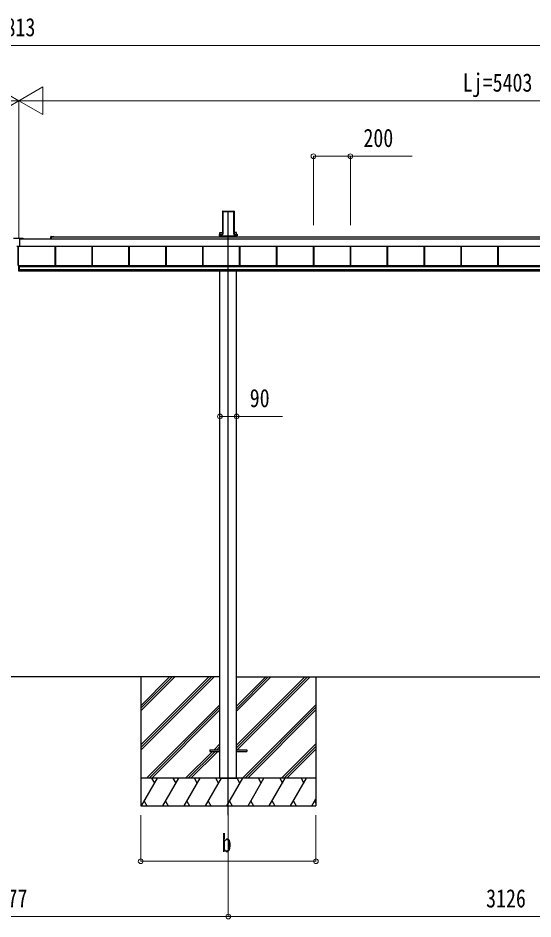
# Model space of a CAD drawing. Units: millimetres, scale not verified. Extents: x -12615 to 12615, y -8910 to 8910.
# Drawn here: x 520 to 3312, y -5851 to -969 of the extents above; entities that cross this region are included whole.
import ezdxf
from ezdxf.enums import TextEntityAlignment as Align

# ---------------------------------------------------------------- set-up
doc = ezdxf.new("R2010")
doc.units = ezdxf.units.MM
doc.header["$LTSCALE"] = 50
for name, color, linetype in [('0-3_YKK_11', 7, 'Continuous'), ('0-4_YKK_12', 2, 'Continuous'), ('0-5_YKK_13', 4, 'Continuous'), ('0-6_YKK_A1', 4, 'Continuous')]:
    doc.layers.add(name, color=color, linetype=linetype)
doc.layers.add('0-7_YKK_D', color=6, linetype='Continuous', lineweight=18)
doc.styles.add('ＭＳ ゴシック', font='')
doc.styles.get('ＭＳ ゴシック').set_extended_font_data('MS Gothic')

msp = doc.modelspace()

# ---------------------------------------------------------------- linework, layer by layer
at = {"layer": '0-3_YKK_11'}
for p, q in [((520.26, -2310.44), (520.26, -2207.63)), ((522.77, -2310.44), (522.77, -2207.63)), ((523.06, -2310.44), (523.06, -2207.63))]:
    msp.add_line(p, q, dxfattribs=at)
at = {"layer": '0-4_YKK_12'}
msp.add_line((1660.06, -5288), (1660.06, -2015.61), dxfattribs=at)
at = {"layer": '0-5_YKK_13'}
for p, q in [((495.06, -2162.63), (548.06, -2162.63)), ((529.06, -2164.63), (529.06, -2207.63)), ((529.06, -2164.63), (548.06, -2164.63)), ((548.06, -2164.63), (548.06, -2162.63)), ((529.06, -2207.63), (514.06, -2207.63))]:
    msp.add_line(p, q, dxfattribs=at)
at = {"layer": '0-6_YKK_A1'}
for p, q in [((1628.81, -2020.96), (1628.81, -2137.63)), ((1629.17, -2015.11), (1628.82, -2020.61)), ((1629.61, -2015.57), (1629.17, -2015.11)), ((1629.67, -2014.64), (1631.71, -2014.64)), ((1629.67, -2014.64), (1630.11, -2015.11)), ((1629.69, -2131.58), (1629.69, -2016.46)), ((1630.19, -2016.13), (1630.19, -2131.26)), ((1632.02, -2014.97), (1631.71, -2014.64)), ((1632.02, -2014.97), (1688.1, -2014.97)), ((1632.56, -2018.11), (1687.56, -2018.11)), ((1632.56, -2139.46), (1632.56, -2018.11)), ((1688.1, -2014.97), (1688.41, -2014.64)), ((1688.41, -2014.64), (1690.45, -2014.64)), ((1689.93, -2131.26), (1689.93, -2016.13)), ((1690.01, -2015.11), (1690.45, -2014.64)), ((1690.43, -2016.46), (1690.43, -2131.58)), ((1690.95, -2015.11), (1690.51, -2015.57)), ((1690.95, -2015.11), (1691.3, -2020.61)), ((1691.31, -2020.96), (1691.31, -2137.63)), ((1612.65, -2148.38), (1612.65, -2141.5)), ((1612.69, -2140.53), (1627.7, -2140.53)), ((1614.65, -2141.58), (1614.65, -2148.38)), ((1628.23, -2141.58), (1614.65, -2141.58)), ((1614.86, -2131.2), (1628.81, -2131.2)), ((1614.86, -2140.53), (1614.86, -2131.2)), ((1628.8, -2137.99), (1628.7, -2139.6)), ((1629.22, -2140.15), (1629.6, -2134.06)), ((1630.1, -2134.09), (1629.72, -2140.18)), ((1690.4, -2140.18), (1690.02, -2134.09)), ((1690.52, -2134.06), (1690.9, -2140.15)), ((1705.26, -2131.2), (1691.31, -2131.2)), ((1691.32, -2137.99), (1691.42, -2139.6)), ((1691.89, -2141.09), (1705.47, -2141.09)), ((1705.47, -2141.58), (1691.89, -2141.58)), ((1692.42, -2140.53), (1707.43, -2140.53)), ((1705.26, -2140.53), (1705.26, -2131.2)), ((1705.47, -2141.09), (1705.47, -2141.58)), ((1705.47, -2148.38), (1705.47, -2141.58)), ((1707.46, -2141.5), (1707.46, -2148.38)), ((548.06, -2164.53), (5921.56, -2164.53)), ((697.56, -2164.53), (697.56, -2154.56)), ((700.06, -2152.06), (707.6, -2152.06)), ((700.06, -2154.56), (5732.31, -2154.56)), ((700.06, -2154.86), (700.06, -2164.53)), ((713.81, -2154.56), (700.36, -2154.56)), ((708.52, -2152.06), (713.81, -2152.06)), ((1612.19, -2148.38), (1612.19, -2148.88)), ((1612.19, -2148.88), (1612.65, -2148.88)), ((1614.65, -2148.38), (1612.65, -2148.38)), ((1614.65, -2148.88), (1612.65, -2148.88)), ((1612.66, -2148.38), (1612.66, -2148.88)), ((1614.65, -2148.38), (1705.47, -2148.38)), ((1614.65, -2148.38), (1614.65, -2148.88)), ((1614.65, -2148.88), (1705.47, -2148.88)), ((1614.86, -2154.56), (1614.86, -2148.88)), ((1615.06, -2148.88), (1615.06, -2154.56)), ((1616.06, -2148.54), (1704.06, -2148.54)), ((1705.06, -2148.88), (1705.06, -2154.56)), ((1705.26, -2154.56), (1705.26, -2148.88)), ((1707.46, -2148.38), (1705.47, -2148.38)), ((1705.47, -2148.38), (1705.47, -2148.88)), ((1707.46, -2148.88), (1705.47, -2148.88)), ((1707.93, -2148.88), (1707.46, -2148.88)), ((1707.47, -2148.38), (1707.47, -2148.88)), ((1707.93, -2148.38), (1707.93, -2148.88)), ((529.06, -2204.47), (5921.56, -2204.47)), ((529.06, -2204.71), (5921.56, -2204.71)), ((721.56, -2310.7), (721.56, -2204.71)), ((721.96, -2310.7), (721.96, -2204.71)), ((724.56, -2310.7), (724.56, -2204.71)), ((921.56, -2310.7), (921.56, -2204.71)), ((924.16, -2310.7), (924.16, -2204.71)), ((924.56, -2310.7), (924.56, -2204.71)), ((1121.56, -2310.7), (1121.56, -2204.71)), ((1124.16, -2310.7), (1124.16, -2204.71)), ((1124.56, -2310.7), (1124.56, -2204.71)), ((1321.56, -2310.7), (1321.56, -2204.71)), ((1324.16, -2310.7), (1324.16, -2204.71)), ((1324.56, -2310.7), (1324.56, -2204.71)), ((1521.56, -2310.7), (1521.56, -2204.71)), ((1524.16, -2310.7), (1524.16, -2204.71)), ((1524.56, -2310.7), (1524.56, -2204.71)), ((1721.56, -2310.7), (1721.56, -2204.71)), ((1724.16, -2310.7), (1724.16, -2204.71)), ((1724.56, -2310.7), (1724.56, -2204.71)), ((1921.56, -2310.7), (1921.56, -2204.71)), ((1924.16, -2310.7), (1924.16, -2204.71)), ((1924.56, -2310.7), (1924.56, -2204.71)), ((2121.56, -2310.7), (2121.56, -2204.71)), ((2124.16, -2310.7), (2124.16, -2204.71)), ((2124.56, -2310.7), (2124.56, -2204.71)), ((2321.56, -2310.7), (2321.56, -2204.71)), ((2324.16, -2310.7), (2324.16, -2204.71)), ((2324.56, -2310.7), (2324.56, -2204.71)), ((2521.56, -2310.7), (2521.56, -2204.71)), ((2524.16, -2310.7), (2524.16, -2204.71)), ((2524.56, -2310.7), (2524.56, -2204.71)), ((2721.56, -2310.7), (2721.56, -2204.71)), ((2724.16, -2310.7), (2724.16, -2204.71)), ((2724.56, -2310.7), (2724.56, -2204.71)), ((2921.56, -2310.7), (2921.56, -2204.71)), ((2924.16, -2310.7), (2924.16, -2204.71)), ((2924.56, -2310.7), (2924.56, -2204.71)), ((3121.56, -2310.7), (3121.56, -2204.71)), ((3124.16, -2310.7), (3124.16, -2204.71)), ((3124.56, -2310.7), (3124.56, -2204.71)), ((520.26, -2310.44), (522.77, -2310.44)), ((523.06, -2310.44), (526.56, -2310.44)), ((526.56, -2332.88), (523.06, -2332.88)), ((523.06, -2339.5), (526.56, -2339.5)), ((526.56, -2310.7), (5919.56, -2310.7)), ((526.56, -2312.71), (5919.56, -2312.71)), ((526.56, -2314.51), (5919.56, -2314.51)), ((526.56, -2314.51), (5919.56, -2314.51)), ((526.56, -2331.48), (5919.56, -2331.48)), ((526.56, -2337.97), (5919.56, -2337.97)), ((1614.86, -5088), (1614.86, -2337.97)), ((1705.26, -5088), (1705.26, -2337.97)), ((1614.86, -4538), (-571.74, -4538)), ((1185.06, -4538), (1185.06, -5238)), ((1185.06, -4907.18), (1554.38, -4538)), ((1185.06, -4921.32), (1568.52, -4538)), ((1185.06, -4935.46), (1582.66, -4538)), ((1185.06, -4723.33), (1370.53, -4538)), ((1185.06, -4709.19), (1356.25, -4538)), ((1185.06, -4695.05), (1342.11, -4538)), ((1705.26, -4538), (4740.86, -4538)), ((1705.4, -4907.48), (2074.74, -4538)), ((1705.4, -4921.62), (2088.88, -4538)), ((1705.4, -4723.63), (1891.03, -4538)), ((1705.4, -4709.49), (1876.89, -4538)), ((1705.4, -4695.35), (1862.75, -4538)), ((1707.66, -4933.5), (2103.02, -4538)), ((2135.06, -4538), (2135.06, -5238)), ((1216.37, -5088), (1615, -4689.51)), ((1230.51, -5088), (1615, -4703.65)), ((1244.65, -5088), (1615, -4717.8)), ((1737.01, -5088), (2135.06, -4689.81)), ((1751.15, -5088), (2135.06, -4703.95)), ((1765.3, -5088), (2135.06, -4718.1)), ((1583.14, -4933.5), (1615, -4901.64)), ((1597.29, -4933.5), (1615, -4915.78)), ((1611.43, -4933.5), (1615, -4929.93)), ((1949.14, -5088), (2135.06, -4901.94)), ((1963.29, -5088), (2135.06, -4916.08)), ((1977.29, -5088), (2135.06, -4930.23)), ((1428.64, -5088), (1574.14, -4942.5)), ((1442.79, -5088), (1588.29, -4942.5)), ((1456.93, -5088), (1602.43, -4942.5)), ((1560, -4933.5), (1560, -4942.5)), ((1560, -4933.5), (1615, -4933.5)), ((1560, -4942.5), (1615, -4942.5)), ((1705, -4933.5), (1760, -4933.5)), ((1705, -4942.5), (1760, -4942.5)), ((1760, -4933.5), (1760, -4942.5)), ((2135.06, -5088), (1185.06, -5088)), ((1189.34, -5238), (1275.94, -5088)), ((1260.94, -5113.98), (1245.94, -5088)), ((1304.81, -5238), (1391.55, -5088)), ((1376.55, -5113.98), (1361.55, -5088)), ((1420.42, -5238), (1507.02, -5088)), ((1492.02, -5113.98), (1477.02, -5088)), ((1535.89, -5238), (1622.49, -5088)), ((1607.49, -5113.98), (1592.49, -5088)), ((1614.86, -5088), (1705.26, -5088)), ((1651.36, -5238), (1737.96, -5088)), ((1722.96, -5113.98), (1707.96, -5088)), ((1766.83, -5238), (1853.43, -5088)), ((1838.43, -5113.98), (1823.43, -5088)), ((1882.3, -5238), (1968.76, -5088)), ((1938.9, -5088), (1953.9, -5113.98)), ((1997.63, -5238), (2084.23, -5088)), ((2054.23, -5088), (2069.23, -5113.98)), ((1204.33, -5212.02), (1219.33, -5238)), ((1319.8, -5212.02), (1334.8, -5238)), ((1435.42, -5212.02), (1450.42, -5238)), ((1550.89, -5212.02), (1565.89, -5238)), ((1666.36, -5212.02), (1681.36, -5238)), ((1781.83, -5212.02), (1796.83, -5238)), ((1897.3, -5212.02), (1912.3, -5238)), ((2012.62, -5212.02), (2027.62, -5238)), ((2113.1, -5238), (2135.06, -5199.96)), ((2128.09, -5212.02), (2135.06, -5224.08)), ((1185.06, -5238), (2135.06, -5238))]:
    msp.add_line(p, q, dxfattribs=at)
for points in [[(1612.19, -2141.03), (1612.19, -2148.38), (1612.65, -2148.38)], [(1614.65, -2141.58), (1614.65, -2141.09), (1628.23, -2141.09)], [(1707.93, -2141.03), (1707.93, -2148.38), (1707.46, -2148.38)], [(523.06, -2310.44), (523.06, -2332.88), (523.06, -2339.5)], [(526.06, -2310.44), (526.06, -2332.88), (526.06, -2339.5)], [(526.56, -2310.44), (526.56, -2332.88), (526.56, -2339.5)]]:
    msp.add_lwpolyline(points, dxfattribs=at)
for centre, radius, start, end in [((1613.16, -2141.5), 0.501, 90.24971, 179.75029), ((1706.96, -2141.5), 0.501, 0.24971, 89.75029), ((700.06, -2154.56), 2.5, 90, 180), ((700.36, -2154.86), 0.3, 90, 180), ((707.6, -2152.26), 0.2, 23.57818, 90), ((708.06, -2152.06), 0.3, 203.57818, 336.42182), ((708.52, -2152.26), 0.2, 90, 156.42182), ((713.81, -2153.31), 1.25, 270, 90)]:
    msp.add_arc(centre, radius, start, end, dxfattribs=at)
for centre, major_axis, ratio, start_param, end_param in [((1628.85, -2020.61), (0.031, 0.5), 0.061627, 1.5746234, 2.3600215), ((1629.67, -2015.14), (0.346, -0.364), 0.996462, 2.3838095, 3.8892836), ((1629.38, -2018.61), (0.22, 3.04), 0.070684, 5.5043854, 6.2286971), ((1629.88, -2018.64), (0.22, 3.54), 0.060877, 5.5025319, 6.2268436), ((1690.24, -2018.64), (-0.22, 3.54), 0.060877, 0.0563417, 0.7806534), ((1690.74, -2018.61), (-0.22, 3.04), 0.070684, 0.0544883, 0.7787999), ((1690.45, -2015.14), (-0.346, -0.364), 0.996462, 2.3939017, 3.8993758), ((1691.27, -2020.61), (-0.031, 0.5), 0.061627, 3.9231638, 4.7085619), ((1612.69, -2141.03), (0.355, -0.355), 0.99628, 2.358058, 3.9251274), ((1614.65, -2141.49), (2, 0), 0.045872, 3.2026792, 4.712389), ((1614.65, -2140.99), (1.5, 0), 0.061163, 3.2026792, 4.712389), ((1627.7, -2139.53), (0.691, -0.728), 0.996462, 5.5254021, 7.0308762), ((1628.22, -2140.08), (-0.693, 0.73), 0.992955, 2.3838095, 3.8892836), ((1628.22, -2140.08), (1.04, -1.09), 0.996462, 5.5254021, 7.0308762), ((1628.77, -2137.99), (0.031, 0.5), 0.061627, 4.716216, 5.5016142), ((1629.38, -2134.06), (0.22, 3.5), 0.061627, 4.716216, 5.5016142), ((1629.88, -2134.09), (0.22, 4), 0.053972, 4.7153191, 5.5007173), ((1690.24, -2134.09), (-0.22, 4), 0.053972, 0.782468, 1.5678662), ((1691.9, -2140.08), (-1.04, -1.09), 0.996462, 5.5354944, 7.0409685), ((1690.74, -2134.06), (-0.22, 3.5), 0.061627, 0.7815711, 1.5669693), ((1691.9, -2140.08), (0.693, 0.73), 0.992955, 2.3939017, 3.8993758), ((1691.35, -2137.99), (-0.031, 0.5), 0.061627, 0.7815711, 1.5669693), ((1692.42, -2139.53), (-0.691, -0.728), 0.996462, 5.5354944, 7.0409685), ((1705.47, -2140.99), (1.5, 0), 0.061163, 4.712389, 6.2220988), ((1705.47, -2141.49), (2, 0), 0.045872, 4.712389, 6.2220988), ((1707.43, -2141.03), (-0.355, -0.355), 0.99628, 2.358058, 3.9251274)]:
    msp.add_ellipse(centre, major_axis=major_axis, ratio=ratio, start_param=start_param, end_param=end_param, dxfattribs=at)
at = {"layer": '0-7_YKK_D'}
for p, q in [((5778.06, -1117.63), (-4734.94, -1117.63)), ((525.06, -1417.63), (395.16, -1342.63)), ((525.06, -1417.63), (654.96, -1342.63)), ((654.96, -1492.63), (654.96, -1342.63)), ((525.06, -1417.63), (265.25, -1417.63)), ((525.06, -1417.63), (395.16, -1492.63)), ((525.06, -2163.08), (525.06, -1416.63)), ((525.06, -2163.08), (525.06, -1416.63)), ((525.06, -1417.63), (654.96, -1492.63)), ((525.06, -1417.63), (784.87, -1417.63)), ((5778.06, -1417.63), (675.06, -1417.63)), ((2121.56, -2091.59), (2121.56, -1716.63)), ((2321.56, -2091.59), (2321.56, -1716.63)), ((1614.86, -3074.35), (1614.86, -3128.37)), ((1705.26, -3074.35), (1705.26, -3128.37)), ((1185.06, -5288), (1185.06, -5539)), ((1660.06, -5289), (1660.06, -5839)), ((1660.06, -5290), (1660.06, -5839)), ((2135.06, -5288), (2135.06, -5539)), ((1185.06, -5538), (2135.06, -5538)), ((1660.06, -5838), (-616.94, -5838)), ((1660.06, -5838), (4786.06, -5838))]:
    msp.add_line(p, q, dxfattribs=at)
for points in [[(2121.56, -1717.63), (2321.56, -1717.63), (2657.36, -1717.63)], [(1614.86, -3127.37), (1705.26, -3127.37), (1954.66, -3127.37)]]:
    msp.add_lwpolyline(points, dxfattribs=at)
for centre in [(2121.56, -1717.63), (2321.56, -1717.63), (1614.86, -3127.37), (1705.26, -3127.37), (1185.06, -5538), (2135.06, -5538), (1660.06, -5838), (1660.06, -5838)]:
    msp.add_circle(centre, 12.75, dxfattribs=at)

# ---------------------------------------------------------------- texts
at = {"layer": '0-7_YKK_D', "style": 'ＭＳ ゴシック', "width": 0.8}
for s, p in [('Lt=10813', (183.16, -1097.63)), ('Lj=5403', (2931.36, -1397.63)), ('200', (2392.56, -1697.63)), ('90', (1776.26, -3107.37)), ('b', (1624.06, -5518)), ('2277', (355.96, -5818)), ('3126', (3057.46, -5818))]:
    msp.add_text(s, height=98.97, dxfattribs=at).set_placement(p, align=Align.BOTTOM_LEFT)

doc.saveas('drawing.dxf')
